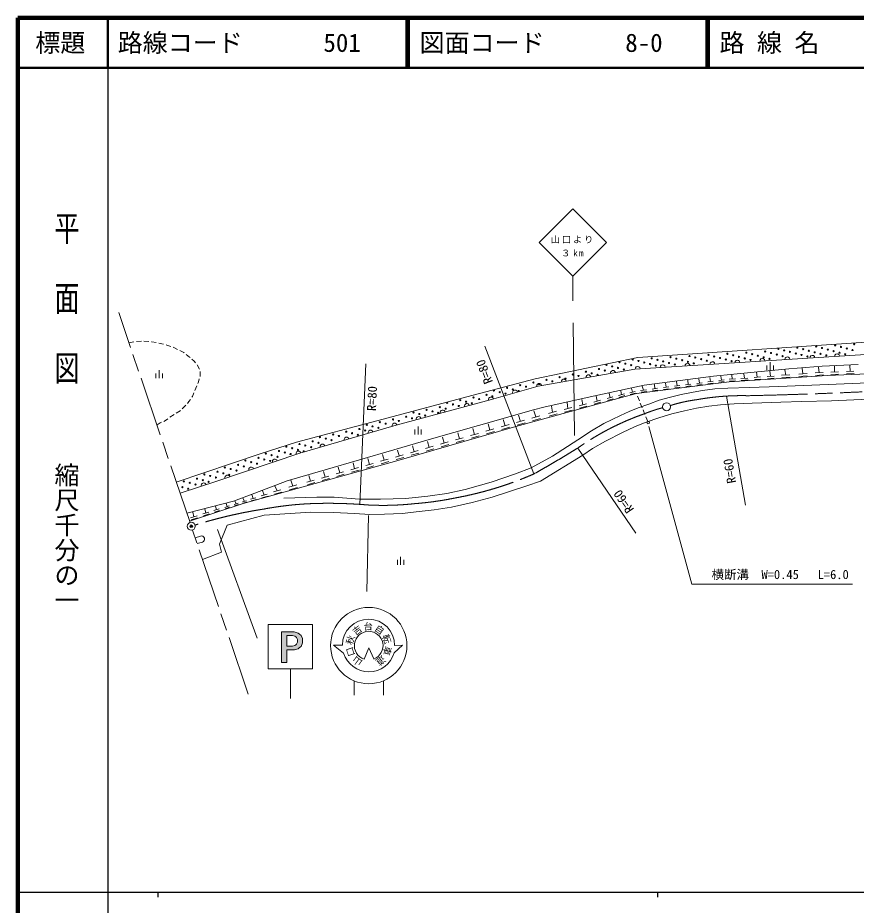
# Model space of a CAD drawing. Units: millimetres, scale not verified. Extents: x 40000 to 680000, y 20000 to 380000.
# Drawn here: x 40000 to 207730, y 202409 to 380000 of the extents above; entities that cross this region are included whole.
import ezdxf
from ezdxf.enums import TextEntityAlignment as Align

# ---------------------------------------------------------------- set-up
doc = ezdxf.new("R2010")
doc.units = ezdxf.units.MM
doc.header["$LTSCALE"] = 1000
doc.header["$PDMODE"] = 32
doc.header["$PDSIZE"] = 500
doc.linetypes.add('CHAIN', pattern=[18.5, 12, -1.5, 3.5, -1.5])
for name, color, linetype, lineweight in [('M-BGD', 7, 'Continuous', 13), ('M-BMK', 2, 'CHAIN', 13), ('M-BMK-SRVR', 3, 'Continuous', 13), ('M-STR-HTXT', 7, 'Continuous', 13), ('M-STR-STRC', 7, 'Continuous', 13), ('M-TTL', 2, 'Continuous', 140), ('M-TTL-BAND', 7, 'Continuous', 25), ('M-TTL-LINE', 7, 'Continuous', 50)]:
    doc.layers.add(name, color=color, linetype=linetype, lineweight=lineweight)
doc.layers.add('M-OTRS', color=6, linetype='Continuous')
doc.layers.add('M-TTL-TXT', color=7, linetype='Continuous')
doc.styles.add('@ＭＳ ゴシック', font='')
doc.styles.add('ＭＳ ゴシック', font='')
doc.styles.get('@ＭＳ ゴシック').set_extended_font_data('@MS Gothic')
doc.styles.get('ＭＳ ゴシック').set_extended_font_data('MS Gothic')

# ---------------------------------------------------------------- blocks, each defined once
blk = doc.blocks.new('荒地')
at = {"color": 7, "linetype": 'Continuous', "lineweight": 13}
for p, q in [((-1, 0.25), (-1, -1.25)), ((0, -1.25), (0, 1.25)), ((1, 0.25), (1, -1.25))]:
    blk.add_line(p, q, dxfattribs=at)
blk = doc.blocks.new('open_arrow')
at = {"color": 0, "linetype": 'Continuous', "lineweight": -2}
blk.add_lwpolyline([(7.5, 1.25), (0, 0), (7.5, -1.25)], dxfattribs=at)

msp = doc.modelspace()

# ---------------------------------------------------------------- hatches: boundary and pattern name
at = {"layer": 'M-STR-STRC'}
h = msp.add_hatch(color=256, dxfattribs=at)
h.paths.add_polyline_path([(92753, 257109), (94844, 257109), (95324, 257107), (96090, 256883), (96372, 256659), (96673, 256420), (96985, 255755), (96979, 255322), (96985, 254890), (96673, 254218), (96372, 253977), (96092, 253748), (95329, 253523), (94844, 253524), (93833, 253524), (93833, 250980), (92753, 250980)])
h.paths.add_polyline_path([(93833, 256382), (94935, 256380), (95440, 256235), (95774, 255963), (95931, 255578), (95933, 255322), (95931, 255058), (95774, 254669), (95620, 254545), (95440, 254401), (94934, 254258), (94614, 254259), (93833, 254259)], flags=16)

# ---------------------------------------------------------------- linework, layer by layer
at = {"layer": 'M-BGD'}
for p, q in [((62253, 314977), (63243, 315120)), ((63738, 315184), (64734, 315281)), ((65231, 315306), (66228, 315223)), ((66726, 315182), (66805, 315175)), ((66805, 315175), (67709, 315001)), ((68200, 314907), (68232, 314901)), ((68232, 314901), (69172, 314670)), ((69658, 314551), (69810, 314514)), ((69810, 314514), (70607, 314240)), ((164041, 311982), (216607, 315538)), ((71079, 314073), (71978, 313636)), ((72423, 313409), (73221, 312992)), ((73221, 312992), (73300, 312931)), ((73696, 312626), (74374, 312104)), ((163420, 309683), (218796, 313211)), ((74374, 312104), (74481, 312007)), ((74852, 311672), (75272, 311291)), ((75272, 311291), (75550, 310959)), ((143534, 307740), (164041, 311982)), ((75871, 310576), (75905, 310535)), ((75905, 310535), (76358, 309713)), ((76358, 309713), (76360, 309705)), ((76476, 309219), (76510, 309080)), ((76510, 309080), (76481, 308305)), ((144115, 306281), (163420, 309683)), ((179147, 308274), (187290, 309103)), ((187290, 309103), (194221, 309762)), ((187940, 308072), (187802, 309065)), ((190594, 308261), (190459, 309305)), ((193620, 308494), (193446, 309570)), ((194221, 309762), (200940, 310273)), ((197055, 308747), (196937, 309876)), ((201125, 309025), (199493, 308917)), ((200309, 308971), (200154, 310085)), ((200940, 310273), (208126, 310634)), ((201984, 308417), (225329, 309373)), ((204153, 309168), (202654, 309104)), ((203404, 309136), (203353, 310309)), ((207261, 309294), (205789, 309230)), ((206525, 309262), (206475, 310415)), ((76314, 307748), (76140, 307170)), ((76481, 308305), (76457, 308226)), ((131096, 304487), (143534, 307740)), ((165327, 306467), (179147, 308274)), ((174132, 306626), (174024, 307465)), ((176344, 306907), (176237, 307742)), ((179082, 307257), (178017, 307120)), ((178550, 307188), (178443, 308018)), ((181278, 307536), (180219, 307400)), ((180749, 307468), (180643, 308294)), ((182306, 307173), (201984, 308417)), ((183559, 307720), (182326, 307647)), ((183609, 307359), (182376, 307286)), ((182942, 307684), (182826, 308527)), ((186031, 307911), (184677, 307814)), ((186084, 307518), (184731, 307422)), ((185354, 307862), (185228, 308777)), ((188584, 308116), (187295, 308027)), ((188643, 307690), (187354, 307602)), ((191283, 308305), (189905, 308217)), ((191340, 307858), (189962, 307769)), ((194436, 308536), (192804, 308451)), ((194510, 308075), (192878, 307990)), ((197895, 308808), (196215, 308687)), ((197945, 308324), (196265, 308204)), ((201192, 308548), (199560, 308439)), ((204175, 308669), (202676, 308604)), ((207282, 308803), (205810, 308739)), ((75832, 306326), (75439, 305408)), ((75832, 306328), (75832, 306326)), ((76140, 307170), (76004, 306797)), ((134789, 303642), (144115, 306281)), ((154526, 304149), (165327, 306467)), ((162952, 305091), (162743, 305858)), ((163754, 304830), (182306, 307173)), ((165760, 305540), (164600, 305403)), ((165180, 305472), (164936, 306283)), ((168003, 305846), (166908, 305705)), ((168050, 305481), (166955, 305340)), ((167456, 305775), (167346, 306629)), ((170232, 306130), (169143, 305990)), ((170279, 305767), (169190, 305627)), ((169688, 306060), (169579, 306908)), ((172455, 306413), (171372, 306274)), ((172501, 306052), (171418, 305913)), ((171913, 306343), (171805, 307187)), ((174670, 306695), (173594, 306557)), ((174716, 306336), (173640, 306198)), ((176880, 306976), (175809, 306839)), ((176925, 306619), (175854, 306482)), ((176990, 305429), (179470, 305727)), ((179128, 306902), (178063, 306765)), ((179470, 305727), (182050, 305911)), ((181324, 307183), (180264, 307047)), ((182050, 305911), (186388, 305982)), ((186388, 305982), (192227, 306237)), ((192227, 306237), (202107, 306616)), ((202107, 306616), (215215, 307127)), ((74924, 304205), (74816, 304047)), ((75242, 304949), (74924, 304205)), ((111801, 299320), (131096, 304487)), ((139618, 298204), (160802, 304040)), ((145256, 302108), (154526, 304149)), ((155892, 303289), (155723, 304271)), ((159072, 304114), (157879, 303799)), ((159136, 303723), (157944, 303408)), ((158475, 303956), (158325, 304868)), ((161393, 304718), (160184, 304379)), ((161461, 304379), (160252, 304041)), ((160788, 304549), (160628, 305338)), ((160802, 304040), (163754, 304830)), ((163484, 305228), (162420, 304954)), ((163573, 304899), (162509, 304625)), ((163784, 304756), (163754, 304830)), ((164346, 303366), (163971, 304293)), ((165865, 305192), (164705, 305055)), ((168315, 303445), (170569, 304083)), ((170569, 304083), (172723, 304593)), ((172723, 304593), (175091, 305103)), ((175091, 305103), (176990, 305429)), ((202767, 303355), (213291, 303802)), ((73492, 302348), (72910, 301740)), ((73597, 302467), (73492, 302348)), ((74229, 303184), (73927, 302842)), ((74535, 303634), (74229, 303184)), ((115701, 298470), (134789, 303642)), ((143172, 301534), (145256, 302108)), ((146993, 301051), (146744, 302273)), ((150825, 302009), (149310, 301614)), ((150067, 301811), (149873, 303005)), ((153795, 302770), (152284, 302334)), ((153870, 302306), (152359, 301871)), ((153040, 302552), (152866, 303633)), ((156557, 303476), (155228, 303101)), ((156630, 303055), (155300, 302680)), ((162334, 301191), (164091, 301928)), ((164091, 301928), (166232, 302694)), ((164907, 301975), (164533, 302902)), ((166232, 302694), (168315, 303445)), ((175800, 301895), (178252, 302278)), ((178252, 302278), (180605, 302547)), ((180605, 302547), (183327, 302717)), ((183327, 302717), (186884, 302845)), ((186884, 302845), (192667, 303057)), ((192667, 303057), (196835, 303185)), ((196835, 303185), (202767, 303355)), ((71293, 300588), (70449, 300051)), ((72498, 301311), (71720, 300849)), ((72564, 301380), (72498, 301311)), ((132180, 298409), (143172, 301534)), ((140542, 299233), (140190, 300471)), ((144420, 300339), (142815, 299882)), ((143617, 300110), (143263, 301357)), ((147797, 301268), (146189, 300833)), ((147904, 300744), (146296, 300309)), ((150908, 301497), (149393, 301102)), ((157213, 298796), (160562, 300390)), ((160562, 300390), (162334, 301191)), ((165469, 300584), (165095, 301511)), ((168429, 300024), (170839, 300733)), ((170839, 300733), (173390, 301342)), ((173390, 301342), (175800, 301895)), ((68505, 298960), (67877, 298550)), ((68737, 299053), (68505, 298960)), ((69568, 299385), (69201, 299239)), ((70047, 299754), (69568, 299385)), ((95791, 295047), (111801, 299320)), ((96422, 292873), (115701, 298470)), ((122272, 295602), (132180, 298409)), ((134423, 297486), (134075, 298710)), ((138270, 298583), (136684, 298132)), ((137477, 298358), (137127, 299589)), ((141340, 299459), (139744, 299006)), ((141491, 298928), (139895, 298475)), ((144572, 299805), (142967, 299348)), ((154789, 297360), (157213, 298796)), ((163397, 298153), (165524, 299018)), ((165524, 299018), (168429, 300024)), ((166031, 299193), (165657, 300121)), ((115816, 291347), (139618, 298204)), ((128345, 295751), (128001, 296961)), ((132162, 296840), (130595, 296394)), ((131379, 296617), (131032, 297834)), ((135211, 297710), (133634, 297261)), ((135360, 297185), (133784, 296737)), ((138421, 298055), (136834, 297604)), ((152047, 295543), (154789, 297360)), ((157558, 295290), (160988, 297019)), ((160988, 297019), (163397, 298153)), ((88297, 292687), (95791, 295047)), ((115256, 293561), (122272, 295602)), ((122308, 294027), (121968, 295223)), ((126096, 295108), (124546, 294667)), ((125321, 294887), (124979, 296090)), ((129124, 295972), (127566, 295529)), ((129271, 295454), (127713, 295010)), ((132311, 296318), (130743, 295872)), ((146949, 292247), (152047, 295543)), ((154985, 293823), (157558, 295290)), ((101478, 289511), (115256, 293561)), ((116311, 292315), (115975, 293497)), ((120070, 293388), (118539, 292952)), ((119304, 293170), (118966, 294358)), ((123078, 294246), (121538, 293808)), ((123223, 293734), (121683, 293296)), ((126242, 294592), (124693, 294152)), ((153008, 292504), (154985, 293823)), ((71716, 287085), (88297, 292687)), ((80037, 287340), (96422, 292873)), ((85072, 282768), (115816, 291347)), ((110355, 290615), (110024, 291783)), ((114085, 291679), (112572, 291249)), ((113328, 291464), (112994, 292638)), ((117072, 292532), (115550, 292099)), ((117216, 292025), (115694, 291593)), ((120215, 292878), (118684, 292443)), ((142718, 289929), (146949, 292247)), ((144545, 287274), (153008, 292504)), ((93888, 287342), (101478, 289511)), ((104440, 288927), (104112, 290080)), ((108140, 289982), (106645, 289557)), ((108281, 289485), (106787, 289060)), ((107393, 289769), (107063, 290930)), ((111107, 290829), (109604, 290401)), ((111250, 290329), (109746, 289901)), ((114228, 291176), (112715, 290745)), ((139593, 288760), (142718, 289929)), ((98564, 287249), (98240, 288389)), ((102235, 288296), (100759, 287877)), ((102375, 287805), (100899, 287385)), ((101497, 288086), (101171, 289233)), ((105183, 289138), (103697, 288715)), ((105323, 288643), (103838, 288221)), ((134702, 287038), (139593, 288760)), ((72459, 284895), (80037, 287340)), ((87414, 284886), (93888, 287342)), ((91896, 285316), (91412, 286340)), ((95824, 286503), (94216, 286044)), ((95983, 285987), (94375, 285528)), ((95020, 286274), (94649, 287477)), ((99298, 287458), (97830, 287041)), ((99437, 286970), (97969, 286552)), ((129515, 285613), (134702, 287038)), ((134877, 284054), (141803, 286317)), ((141803, 286317), (144545, 287274)), ((83147, 283292), (87414, 284886)), ((87105, 283811), (86798, 284572)), ((89909, 284671), (88692, 284332)), ((90069, 284297), (88852, 283959)), ((89300, 284501), (88928, 285373)), ((92627, 285521), (91165, 285110)), ((92835, 285082), (91372, 284671)), ((117608, 283827), (122052, 284253)), ((122052, 284253), (125815, 284827)), ((125815, 284827), (129515, 285613)), ((73834, 280842), (83147, 283292)), ((74366, 279274), (85072, 282768)), ((81860, 282176), (81697, 282831)), ((84062, 282865), (83280, 282607)), ((84167, 282614), (83385, 282356)), ((83671, 282736), (83426, 283321)), ((85751, 283343), (84935, 283123)), ((85857, 283082), (85041, 282862)), ((85343, 283233), (85055, 283942)), ((87620, 283952), (86589, 283670)), ((87752, 283626), (86721, 283343)), ((93200, 283849), (99855, 284083)), ((99855, 284083), (103278, 284061)), ((103278, 284061), (108338, 283679)), ((108338, 283679), (112590, 283636)), ((112590, 283636), (117608, 283827)), ((126769, 282084), (130880, 283020)), ((130880, 283020), (134877, 284054)), ((75237, 280141), (75024, 281059)), ((78193, 281083), (77045, 280709)), ((78286, 280738), (77138, 280364)), ((77619, 280896), (77402, 281701)), ((80308, 281726), (79253, 281387)), ((80390, 281417), (79335, 281078)), ((79781, 281556), (79589, 282277)), ((82319, 282325), (81401, 282027)), ((82389, 282045), (81470, 281747)), ((89294, 280481), (98654, 281042)), ((98654, 281042), (103183, 281021)), ((103183, 281021), (107329, 280808)), ((107329, 280808), (110412, 280617)), ((110412, 280617), (113389, 280638)), ((113389, 280638), (116982, 280830)), ((116982, 280830), (119710, 281134)), ((119710, 281134), (123268, 281531)), ((123268, 281531), (126769, 282084)), ((75889, 280346), (74584, 279935)), ((75981, 279953), (74675, 279542)), ((81867, 278439), (89294, 280481)), ((80356, 274696), (81867, 278439)), ((75496, 275944), (76581, 276280)), ((75896, 274764), (76949, 275090)), ((80743, 273033), (80356, 274696)), ((76961, 271627), (80743, 273033))]:
    msp.add_line(p, q, dxfattribs=at)
msp.add_lwpolyline([(166293, 299232), (165865, 299091), (165975, 298759), (166402, 298900)], close=True, dxfattribs=at)
for centre in [(203518, 314441), (207306, 314668), (178162, 312538), (181950, 312766), (183109, 312455), (185738, 312993), (186897, 312683), (189526, 313220), (190685, 312910), (191844, 312599), (192155, 313758), (193314, 313448), (194473, 313137), (195632, 312827), (195942, 313986), (196791, 312516), (197102, 313675), (198261, 313365), (199420, 313054), (199730, 314213), (200579, 312743), (200889, 313903), (202049, 313592), (203208, 313281), (204367, 312971), (204677, 314130), (205526, 312660), (205836, 313819), (206996, 313509), (160381, 311091), (161541, 310780), (163010, 311629), (164169, 311318), (165329, 311008), (166488, 310697), (166798, 311856), (167957, 311546), (169116, 311235), (170276, 310925), (170586, 312084), (171745, 311773), (172904, 311463), (174063, 311152), (174374, 312311), (175223, 310841), (175533, 312000), (176692, 311690), (177851, 311379), (179321, 312228), (180480, 311917), (181639, 311607), (182798, 311296), (184268, 312145), (185427, 311834), (186586, 311523), (188056, 312372), (189215, 312061), (190374, 311751), (193003, 312289), (197950, 312206), (201738, 312433), (153654, 309167), (156283, 309705), (157442, 309394), (157753, 310553), (158912, 310242), (160071, 309932), (161230, 309621), (162700, 310470), (167647, 310387), (171435, 310614), (145768, 307553), (146927, 307242), (148397, 308091), (149556, 307780), (151025, 308629), (152184, 308318), (154813, 308856), (155972, 308545), (135253, 305401), (137881, 305939), (139040, 305628), (140510, 306477), (141669, 306166), (143139, 307015), (144298, 306704), (131154, 304014), (132313, 303704), (133783, 304552), (134942, 304242), (136412, 305090), (137571, 304780), (140200, 305318), (124427, 302090), (125896, 302939), (127056, 302628), (128215, 302317), (128525, 303477), (129684, 303166), (130843, 302855), (117699, 300166), (119169, 301014), (120328, 300704), (121487, 300393), (121798, 301552), (122957, 301242), (124116, 300931), (125586, 301779), (109813, 298552), (110972, 298241), (112442, 299090), (113601, 298779), (115071, 299628), (116230, 299317), (118859, 299855), (103086, 296627), (105715, 297165), (106874, 296855), (108033, 296544), (108343, 297703), (109502, 297393), (112131, 297931), (96358, 294703), (98987, 295241), (100146, 294930), (100457, 296089), (101616, 295779), (102775, 295468), (104245, 296317), (92260, 293317), (93419, 293006), (93730, 294165), (94889, 293854), (96048, 293544), (97207, 293233), (97518, 294392), (98677, 294082), (85533, 291392), (88161, 291930), (89321, 291619), (89631, 292779), (90480, 291309), (90790, 292468), (91949, 292157), (94578, 292695), (81434, 290006), (82593, 289695), (83752, 289384), (84063, 290544), (85222, 290233), (86692, 291082), (87851, 290771), (75866, 287771), (77336, 288619), (78495, 288309), (79654, 287998), (79964, 289157), (81124, 288846), (82283, 288536), (72927, 286074), (73237, 287233), (74396, 286922), (75555, 286611), (77025, 287460), (78184, 287149), (74086, 285763)]:
    msp.add_circle(centre, 120, dxfattribs=at)
for centre, radius, start, end in [((203922, 312263), 500, 3.64481, 183.64481), ((173982, 310356), 500, 3.64481, 183.64481), ((178972, 310674), 500, 3.64481, 183.64481), ((183962, 310992), 500, 3.64481, 183.64481), ((188952, 311310), 500, 3.64481, 183.64481), ((193942, 311627), 500, 3.64481, 183.64481), ((198932, 311945), 500, 3.64481, 183.64481), ((159071, 308917), 500, 9.99358, 189.99358), ((164003, 309720), 500, 3.64481, 183.64481), ((168993, 310038), 500, 3.64481, 183.64481), ((149223, 307181), 500, 9.99358, 189.99358), ((154147, 308049), 500, 9.99358, 189.99358), ((139483, 304971), 500, 15.8008, 195.8008), ((144299, 306314), 500, 9.94486, 193.68077), ((134672, 303610), 500, 15.64501, 195.16099), ((129846, 302303), 500, 15.16057, 195.16057), ((120194, 299688), 500, 15.16057, 195.16057), ((125020, 300995), 500, 15.16057, 195.16057), ((115369, 298374), 500, 15.86912, 196.1915), ((110568, 296980), 500, 16.18921, 196.18921), ((105766, 295586), 500, 16.18921, 196.18921), ((96166, 292787), 500, 17.51424, 198.67145), ((100964, 294192), 500, 16.18921, 196.18921), ((91429, 291187), 500, 18.65955, 198.65955), ((86692, 289587), 500, 18.65955, 198.65955), ((81954, 287987), 500, 18.65955, 198.65955), ((77205, 286426), 500, 17.88463, 197.88463), ((76765, 275685), 623, 287.18354, 107.18354)]:
    msp.add_arc(centre, radius, start, end, dxfattribs=at)
at = {"layer": 'M-BMK'}
for p, q in [((74457, 279006), (60210, 320998)), ((86116, 244641), (74971, 277490))]:
    msp.add_line(p, q, dxfattribs=at)
for centre, radius, start, end in [((184798, 254671), 49714, 88.59443, 100.21149), ((165878, 1238273), 934120, 271.23539, 272.63879), ((175848, 275309), 27520, 104.39125, 112.31303), ((179945, 272573), 31276, 97.27462, 107.48848), ((183130, 249827), 53939, 109.18998, 125.24225), ((18412, 510395), 254413, 299.38819, 301.67519), ((114852, 353512), 70744, 280.32243, 293.6743), ((101421, 217253), 65578, 91.45215, 100.69459), ((102114, 188722), 94117, 85.22158, 91.43363), ((113088, 340798), 58371, 266.92221, 276.18109), ((114470, 347286), 64705, 274.34624, 281.64376), ((103435, 189406), 93369, 98.7373, 107.42408)]:
    msp.add_arc(centre, radius, start, end, dxfattribs=at)
at = {"layer": 'M-BMK-SRVR'}
for p, q in [((143259, 288721), (133467, 314305)), ((108413, 282628), (109602, 310767)), ((181773, 304292), (185597, 282455)), ((152005, 293880), (163659, 276872))]:
    msp.add_line(p, q, dxfattribs=at)
for centre in [(169786, 302153), (74714, 278248)]:
    msp.add_circle(centre, 800, dxfattribs=at)
at = {"layer": 'M-OTRS'}
msp.add_point((74714, 278248), dxfattribs=at)
at = {"layer": 'M-STR-HTXT'}
msp.add_lwpolyline([(166251, 298176), (174844, 266632), (206986, 266632)], dxfattribs=at)
at = {"layer": 'M-STR-STRC'}
for p, q in [((144287, 335023), (151037, 341773)), ((157787, 335022), (151037, 341773)), ((144287, 335023), (151037, 328272)), ((151037, 328272), (157787, 335022)), ((151037, 328272), (151036, 323340)), ((151355, 296397), (151094, 318947)), ((110134, 280367), (109847, 265219)), ((79945, 277614), (87893, 255820)), ((90121, 258595), (98976, 258595)), ((90121, 249740), (90121, 258595)), ((98976, 258595), (98976, 249740)), ((92753, 250980), (92753, 257109)), ((92753, 257109), (94844, 257109)), ((93833, 256382), (93833, 254259)), ((94614, 256382), (93833, 256382)), ((94935, 256380), (94614, 256382)), ((94844, 257109), (95324, 257107)), ((95440, 256235), (94935, 256380)), ((95324, 257107), (96090, 256883)), ((95620, 256091), (95440, 256235)), ((95774, 255963), (95620, 256091)), ((95931, 255578), (95774, 255963)), ((96090, 256883), (96372, 256659)), ((96372, 256659), (96673, 256420)), ((96673, 256420), (96985, 255755)), ((96985, 255755), (96979, 255322)), ((93833, 254259), (94614, 254259)), ((94614, 254259), (94934, 254258)), ((94934, 254258), (95440, 254401)), ((95440, 254401), (95620, 254545)), ((95620, 254545), (95774, 254669)), ((95774, 254669), (95931, 255058)), ((95933, 255322), (95931, 255578)), ((95931, 255058), (95933, 255322)), ((96372, 253977), (96092, 253748)), ((96673, 254218), (96372, 253977)), ((96985, 254890), (96673, 254218)), ((96979, 255322), (96985, 254890)), ((104945, 254462), (103177, 254422)), ((103177, 254422), (105191, 252858)), ((116956, 254433), (115301, 252886)), ((115387, 254415), (116956, 254433)), ((94844, 253524), (93833, 253524)), ((93833, 253524), (93833, 250980)), ((95329, 253523), (94844, 253524)), ((96092, 253748), (95329, 253523)), ((109298, 251641), (110218, 253898)), ((110218, 253898), (111229, 251686)), ((93833, 250980), (92753, 250980)), ((98976, 249740), (90121, 249740)), ((94549, 249740), (94549, 243760)), ((107279, 247323), (107279, 244442)), ((113157, 247323), (113157, 244442))]:
    msp.add_line(p, q, dxfattribs=at)
msp.add_circle((110209, 254368), 7630, dxfattribs=at)
for centre, radius, start, end in [((110165, 254421), 5222, 359.93402, 179.54548), ((110200, 254354), 2869, 291.1103, 251.6855), ((110242, 254422), 5288, 197.21134, 343.11438)]:
    msp.add_arc(centre, radius, start, end, dxfattribs=at)
at = {"layer": 'M-TTL'}
for p, q in [((40000, 380000), (40000, 20000)), ((680000, 380000), (40000, 380000))]:
    msp.add_line(p, q, dxfattribs=at)
at = {"layer": 'M-TTL-BAND'}
for p, q in [((58000, 370000), (58000, 20000)), ((40000, 205000), (579000, 205000)), ((68000, 205000), (68000, 204000)), ((168000, 205000), (168000, 204000))]:
    msp.add_line(p, q, dxfattribs=at)
at = {"layer": 'M-TTL-LINE'}
for p, q in [((58000, 380000), (58000, 370000)), ((117750, 380000), (117750, 370000)), ((118250, 380000), (118250, 370000)), ((177750, 380000), (177750, 370000)), ((178250, 380000), (178250, 370000)), ((40000, 370000), (680000, 370000))]:
    msp.add_line(p, q, dxfattribs=at)

# ---------------------------------------------------------------- block references
at = {"layer": 'M-BGD', "xscale": 640, "yscale": 640}
for p in [(190514, 310286), (68293, 308678), (120090, 297436), (116579, 271342)]:
    msp.add_blockref('荒地', p, dxfattribs=at)
at = {"layer": 'M-STR-HTXT', "rotation": 285.2}
msp.add_blockref('open_arrow', (166251, 298176), dxfattribs=at)

# ---------------------------------------------------------------- texts
at = {"layer": 'M-BMK-SRVR', "style": 'ＭＳ ゴシック'}
for s, rotation, p in [('R=80', 110.943, (135594, 307348)), ('R=80', 87.579, (112203, 301251)), ('R=60', 99.931, (184278, 287085)), ('R=60', 124.419, (163811, 281957))]:
    msp.add_text(s, height=1833, rotation=rotation, dxfattribs=at).set_placement(p, align=Align.BOTTOM_LEFT)
at = {"layer": 'M-STR-HTXT', "style": 'ＭＳ ゴシック'}
msp.add_text('横断溝\u3000W=0.45 \u3000L=6.0', height=1833, dxfattribs=at).set_placement((206236, 267132), align=Align.BOTTOM_RIGHT)
at = {"layer": 'M-STR-STRC', "style": 'ＭＳ ゴシック'}
for s, rotation, p in [('吉', 37.017, (107893, 257413)), ('台', 1.398, (110107, 258184)), ('自', 325.778, (112355, 257522)), ('秋', 72.637, (106543, 255497)), ('転', 290.159, (113797, 255674)), ('口', 108.256, (106561, 253153)), ('車', 254.539, (113893, 253332)), ('山', 143.876, (107941, 251259)), ('道', 218.595, (112600, 251373))]:
    msp.add_text(s, height=1320, rotation=rotation, dxfattribs=at).set_placement(p, align=Align.MIDDLE_CENTER)
at = {"layer": 'M-STR-STRC', "char_height": 1320, "attachment_point": 8, "style": 'ＭＳ ゴシック'}
for s, insert in [('\\T1.2;山口より', (151068, 334833)), ('\\T1.3;３km', (151068, 332231))]:
    msp.add_mtext(s, dxfattribs=dict(at, insert=insert))
at = {"layer": 'M-TTL-BAND', "style": '@ＭＳ ゴシック', "width": 1.4}
msp.add_text('平  面  図', height=3666, rotation=270, dxfattribs=at).set_placement((49777, 306475), align=Align.MIDDLE_RIGHT)
at = {"layer": 'M-TTL-BAND', "style": '@ＭＳ ゴシック'}
msp.add_text('縮尺千分の一', height=3666, rotation=270, dxfattribs=at).set_placement((49777, 261030), align=Align.MIDDLE_RIGHT)
at = {"layer": 'M-TTL-TXT', "style": 'ＭＳ ゴシック'}
msp.add_text('標題', height=3666, dxfattribs=at).set_placement((48500, 375000), align=Align.MIDDLE_CENTER)
for s, p in [('路線コード', (60000, 375000)), ('501', (101142, 375000)), ('図面コード', (120380, 375000)), ('8-0', (161521, 375000)), ('路 線 名', (180380, 375000))]:
    msp.add_text(s, height=3666, dxfattribs=at).set_placement(p, align=Align.MIDDLE_LEFT)

doc.saveas('drawing.dxf')
